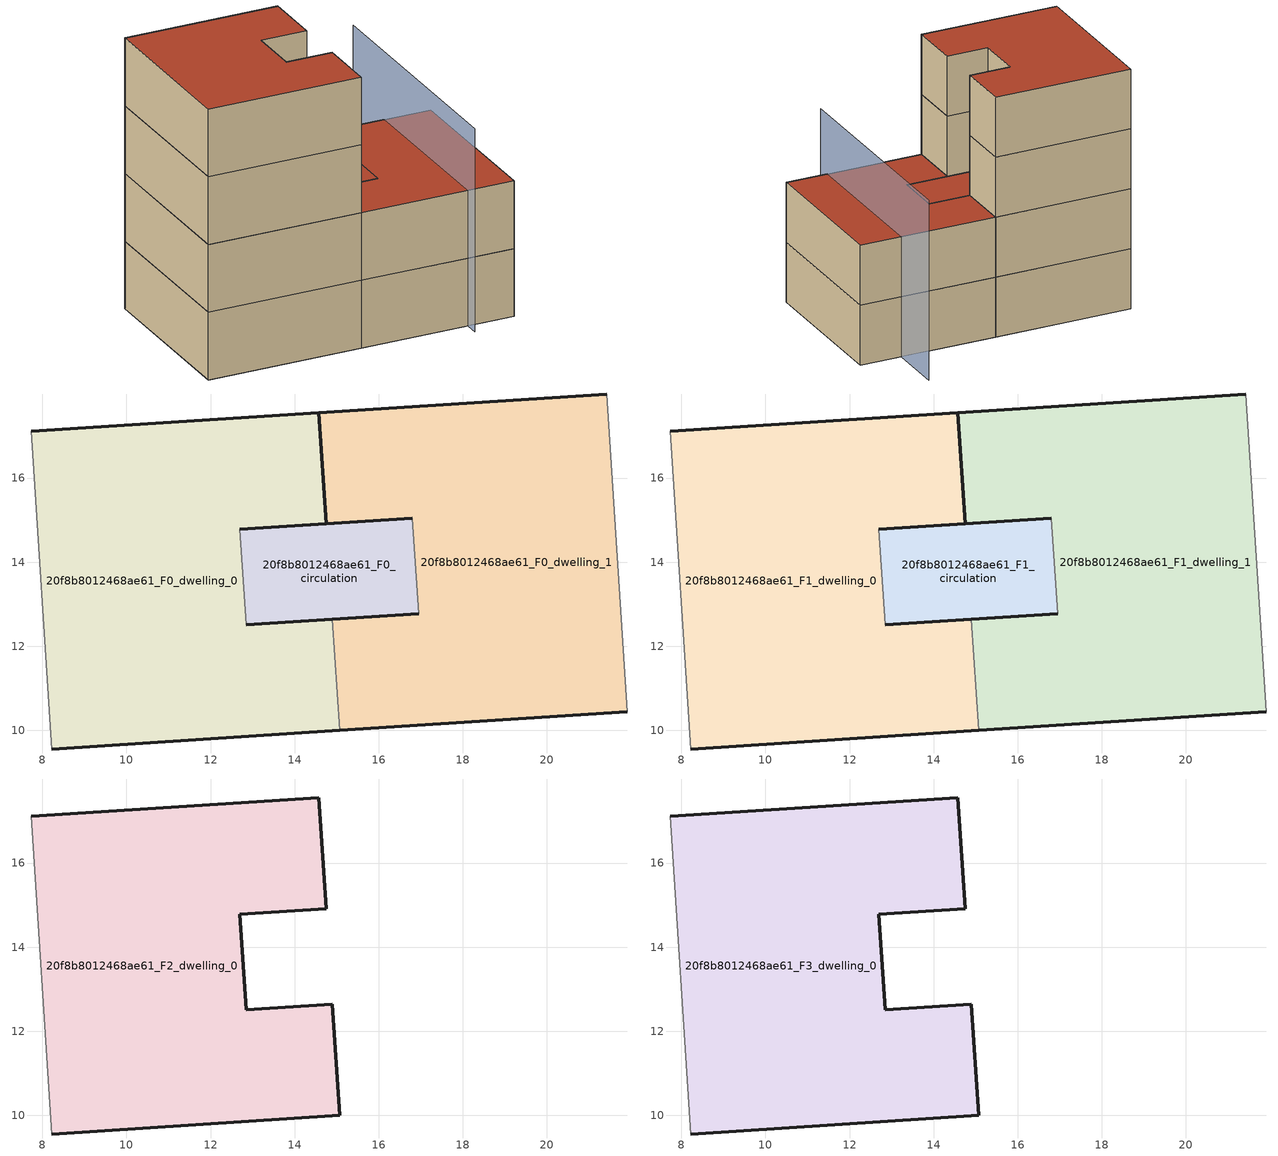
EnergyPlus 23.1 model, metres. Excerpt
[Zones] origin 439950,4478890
20f8b8012468ae61_F0_dwelling_0
 floor ground (EU_floor_Construction): 15.07,10 14.9,12.64 12.84,12.51 12.7,14.78 14.75,14.91 14.58,17.56 7.74,17.12 8.23,9.56 z0
 wall outside (EU_wall_Construction): 12.84,12.51 14.9,12.64 / 15.07,10 8.23,9.56 / 7.74,17.12 14.58,17.56 14.75,14.91 12.7,14.78 z0:3
 wall adiabatic (EU_wall_Construction): 8.23,9.56 7.74,17.12 z0:3
 wall to 20f8b8012468ae61_F0_circulation (EU_wall_Construction): 12.7,14.78 12.84,12.51 z0:3
 wall to 20f8b8012468ae61_F0_dwelling_1 (EU_wall_Construction): 14.9,12.64 15.07,10 z0:3
20f8b8012468ae61_F0_dwelling_1
 floor ground (EU_floor_Construction): 21.91,10.44 21.42,18 14.58,17.56 14.75,14.91 16.8,15.04 16.95,12.78 14.9,12.64 15.07,10 z0
 wall outside (EU_wall_Construction): 21.91,10.44 15.07,10 / 14.9,12.64 16.95,12.78 / 16.8,15.04 14.75,14.91 14.58,17.56 21.42,18 z0:3
 wall adiabatic (EU_wall_Construction): 21.42,18 21.91,10.44 z0:3
 wall to 20f8b8012468ae61_F0_circulation (EU_wall_Construction): 16.95,12.78 16.8,15.04 z0:3
20f8b8012468ae61_F0_circulation
 floor ground (EU_floor_Construction): 16.95,12.78 16.8,15.04 12.7,14.78 12.84,12.51 z0
 wall outside (EU_wall_Construction): 12.7,14.78 16.8,15.04 / 16.95,12.78 12.84,12.51 z0:3
20f8b8012468ae61_F1_dwelling_0
 floor to 20f8b8012468ae61_F0_dwelling_0 (EU_floor_Construction): 15.07,10 14.9,12.64 12.84,12.51 12.7,14.78 14.75,14.91 14.58,17.56 7.74,17.12 8.23,9.56 z3
 wall outside (EU_wall_Construction): 12.84,12.51 14.9,12.64 / 15.07,10 8.23,9.56 / 7.74,17.12 14.58,17.56 14.75,14.91 12.7,14.78 z3:6
 wall adiabatic (EU_wall_Construction): 8.23,9.56 7.74,17.12 z3:6
 wall to 20f8b8012468ae61_F1_circulation (EU_wall_Construction): 12.7,14.78 12.84,12.51 z3:6
 wall to 20f8b8012468ae61_F1_dwelling_1 (EU_wall_Construction): 14.9,12.64 15.07,10 z3:6
20f8b8012468ae61_F1_dwelling_1
 floor to 20f8b8012468ae61_F0_dwelling_1 (EU_floor_Construction): 21.91,10.44 21.42,18 14.58,17.56 14.75,14.91 16.8,15.04 16.95,12.78 14.9,12.64 15.07,10 z3
 wall outside (EU_wall_Construction): 21.91,10.44 15.07,10 / 14.9,12.64 16.95,12.78 / 16.8,15.04 14.75,14.91 14.58,17.56 21.42,18 z3:6
 wall adiabatic (EU_wall_Construction): 21.42,18 21.91,10.44 z3:6
 wall to 20f8b8012468ae61_F1_circulation (EU_wall_Construction): 16.95,12.78 16.8,15.04 z3:6
 roof outside (EU_roof_Construction): 21.42,18 21.91,10.44 15.07,10 14.9,12.64 16.95,12.78 16.8,15.04 14.75,14.91 14.58,17.56 z6
20f8b8012468ae61_F1_circulation
 floor to 20f8b8012468ae61_F0_circulation (EU_floor_Construction): 16.95,12.78 16.8,15.04 12.7,14.78 12.84,12.51 z3
 wall outside (EU_wall_Construction): 12.7,14.78 16.8,15.04 / 16.95,12.78 12.84,12.51 z3:6
 roof outside (EU_roof_Construction): 16.8,15.04 16.95,12.78 12.84,12.51 12.7,14.78 z6
20f8b8012468ae61_F2_dwelling_0
 floor to 20f8b8012468ae61_F1_dwelling_0 (EU_floor_Construction): 15.07,10 14.9,12.64 12.84,12.51 12.7,14.78 14.75,14.91 14.58,17.56 7.74,17.12 8.23,9.56 z6
 wall outside (EU_wall_Construction): 7.74,17.12 14.58,17.56 14.75,14.91 12.7,14.78 12.84,12.51 14.9,12.64 15.07,10 8.23,9.56 z6:9
 wall adiabatic (EU_wall_Construction): 8.23,9.56 7.74,17.12 z6:9
20f8b8012468ae61_F3_dwelling_0
 floor to 20f8b8012468ae61_F2_dwelling_0 (EU_floor_Construction): 15.07,10 14.9,12.64 12.84,12.51 12.7,14.78 14.75,14.91 14.58,17.56 7.74,17.12 8.23,9.56 z9
 wall outside (EU_wall_Construction): 7.74,17.12 14.58,17.56 14.75,14.91 12.7,14.78 12.84,12.51 14.9,12.64 15.07,10 8.23,9.56 z9:12
 wall adiabatic (EU_wall_Construction): 8.23,9.56 7.74,17.12 z9:12
 roof outside (EU_roof_Construction): 14.58,17.56 14.75,14.91 12.7,14.78 12.84,12.51 14.9,12.64 15.07,10 8.23,9.56 7.74,17.12 z12
shading: 19.88,9.68 19.15,20.66 z0:9
[Building]
EU S2 Campaign: North Axis=0; Terrain=City; Solar Distribution=FullExterior
[Site:Location]
Madrid: Latitude=40.5; Longitude=-3.5; Time Zone=1; Elevation=609
[SizingPeriod:WeatherFileDays]
AnnualSizingPeriod: Begin Month=1; Begin Day of Month=1; End Month=12; End Day of Month=31; Day of Week for Start Day=Monday; Use Weather File Daylight Saving Period=No; Use Weather File Rain and Snow Indicators=No
[MATERIAL]
EU_InternalMass_Material: Roughness=MediumRough; Thickness=0.1; Conductivity=1; Density=1800; Specific Heat=900; Thermal Absorptance=0.9; Solar Absorptance=0.7; Visible Absorptance=0.7
[MATERIAL:NOMASS] Roughness=MediumRough; Thermal Absorptance=0.9; Solar Absorptance=0.7; Visible Absorptance=0.7
Name | Thermal Resistance
EU_wall_NoMass | 1.60022
EU_roof_NoMass | 1.57597
EU_floor_NoMass | 0.470652
[CONSTRUCTION]
EU_wall_Construction: EU_wall_NoMass
EU_roof_Construction: EU_roof_NoMass
EU_floor_Construction: EU_floor_NoMass
EU_InternalMass_Construction: EU_InternalMass_Material
[ZONE] Type=1; Multiplier=1; Ceiling Height=autocalculate; Floor Area=autocalculate; Part of Total Floor Area=Yes
Name | Volume
20f8b8012468ae61_F0_dwelling_0 | 141.7
20f8b8012468ae61_F1_dwelling_0; 20f8b8012468ae61_F2_dwelling_0; 20f8b8012468ae61_F3_dwelling_0 | 141.699
20f8b8012468ae61_F0_dwelling_1; 20f8b8012468ae61_F1_dwelling_1 | 141.701
20f8b8012468ae61_F0_circulation; 20f8b8012468ae61_F1_circulation | 28.0217
[INTERNALMASS] Construction=EU_InternalMass_Construction
Name | Zone or ZoneList | Surface Area
20f8b8012468ae61_F0_dwelling_0_EU_InternalMass | 20f8b8012468ae61_F0_dwelling_0 | 47.2375
20f8b8012468ae61_F0_dwelling_1_EU_InternalMass | 20f8b8012468ae61_F0_dwelling_1 | 47.2375
20f8b8012468ae61_F1_dwelling_0_EU_InternalMass | 20f8b8012468ae61_F1_dwelling_0 | 47.2375
20f8b8012468ae61_F1_dwelling_1_EU_InternalMass | 20f8b8012468ae61_F1_dwelling_1 | 47.2375
20f8b8012468ae61_F2_dwelling_0_EU_InternalMass | 20f8b8012468ae61_F2_dwelling_0 | 103.692
20f8b8012468ae61_F3_dwelling_0_EU_InternalMass | 20f8b8012468ae61_F3_dwelling_0 | 103.692
[OTHEREQUIPMENT] Fuel Type=Electricity; Design Level Calculation Method=Watts/Area; Power per Zone Floor Area=1; Fraction Latent=0; Fraction Radiant=0; Fraction Lost=0; Carbon Dioxide Generation Rate=0; EndUse Subcategory=EU_Step8_InternalGains
Name | Zone or ZoneList or Space or SpaceList | Schedule
EU_Step8_InternalGain_20f8b8012468ae61_F0_dwelling_0_f000 | 20f8b8012468ae61_F0_dwelling_0 | EU_Step8_GainSchedule_20f8b8012468ae61_F0_dwelling_0_f000
EU_Step8_InternalGain_20f8b8012468ae61_F0_dwelling_1_f000 | 20f8b8012468ae61_F0_dwelling_1 | EU_Step8_GainSchedule_20f8b8012468ae61_F0_dwelling_1_f000
EU_Step8_InternalGain_20f8b8012468ae61_F1_dwelling_0_f000 | 20f8b8012468ae61_F1_dwelling_0 | EU_Step8_GainSchedule_20f8b8012468ae61_F1_dwelling_0_f000
EU_Step8_InternalGain_20f8b8012468ae61_F1_dwelling_1_f000 | 20f8b8012468ae61_F1_dwelling_1 | EU_Step8_GainSchedule_20f8b8012468ae61_F1_dwelling_1_f000
EU_Step8_InternalGain_20f8b8012468ae61_F2_dwelling_0_f000 | 20f8b8012468ae61_F2_dwelling_0 | EU_Step8_GainSchedule_20f8b8012468ae61_F2_dwelling_0_f000
EU_Step8_InternalGain_20f8b8012468ae61_F3_dwelling_0_f000 | 20f8b8012468ae61_F3_dwelling_0 | EU_Step8_GainSchedule_20f8b8012468ae61_F3_dwelling_0_f000
[ZONEINFILTRATION:DESIGNFLOWRATE] Schedule=EU_AlwaysOn; Design Flow Rate Calculation Method=Flow/Area; Flow Rate per Floor Area=0.0005; Constant Term Coefficient=1; Temperature Term Coefficient=0; Velocity Term Coefficient=0; Velocity Squared Term Coefficient=0
Name | Zone or ZoneList or Space or SpaceList
EU_Circulation_Infiltration_20f8b8012468ae61_F0_circulation | 20f8b8012468ae61_F0_circulation
EU_Circulation_Infiltration_20f8b8012468ae61_F1_circulation | 20f8b8012468ae61_F1_circulation
[ZONEVENTILATION:DESIGNFLOWRATE] Schedule=EU_AlwaysOn; Design Flow Rate Calculation Method=AirChanges/Hour; Air Changes per Hour=0.480704; Ventilation Type=Natural; Fan Pressure Rise=0; Fan Total Efficiency=1; Constant Term Coefficient=1; Temperature Term Coefficient=0; Velocity Term Coefficient=0; Velocity Squared Term Coefficient=0; Minimum Indoor Temperature=-100; Maximum Indoor Temperature=100; Delta Temperature=-100; Minimum Outdoor Temperature=-100; Maximum Outdoor Temperature=100; Maximum Wind Speed=40
Name | Zone or ZoneList or Space or SpaceList
EU_ConstantAir_20f8b8012468ae61_F0_dwelling_0 | 20f8b8012468ae61_F0_dwelling_0
EU_ConstantAir_20f8b8012468ae61_F0_dwelling_1 | 20f8b8012468ae61_F0_dwelling_1
EU_ConstantAir_20f8b8012468ae61_F1_dwelling_0 | 20f8b8012468ae61_F1_dwelling_0
EU_ConstantAir_20f8b8012468ae61_F1_dwelling_1 | 20f8b8012468ae61_F1_dwelling_1
EU_ConstantAir_20f8b8012468ae61_F2_dwelling_0 | 20f8b8012468ae61_F2_dwelling_0
EU_ConstantAir_20f8b8012468ae61_F3_dwelling_0 | 20f8b8012468ae61_F3_dwelling_0
[HVACTEMPLATE:THERMOSTAT] Constant Heating Setpoint=20; Constant Cooling Setpoint=50
EU_HeatOnly_20f8b8012468ae61_F0_dwelling_0; EU_HeatOnly_20f8b8012468ae61_F0_dwelling_1; EU_HeatOnly_20f8b8012468ae61_F1_dwelling_0; EU_HeatOnly_20f8b8012468ae61_F1_dwelling_1; EU_HeatOnly_20f8b8012468ae61_F2_dwelling_0; EU_HeatOnly_20f8b8012468ae61_F3_dwelling_0
[HVACTEMPLATE:ZONE:IDEALLOADSAIRSYSTEM] System Availability Schedule=EU_AlwaysOn; Maximum Heating Supply Air Temperature=50; Minimum Cooling Supply Air Temperature=13; Maximum Heating Supply Air Humidity Ratio=0.0156; Minimum Cooling Supply Air Humidity Ratio=0.0077; Heating Limit=NoLimit; Cooling Limit=NoLimit; Heating Availability Schedule=EU_AlwaysOn; Cooling Availability Schedule=EU_CoolingOff; Dehumidification Control Type=ConstantSensibleHeatRatio; Cooling Sensible Heat Ratio=0.7; Dehumidification Setpoint=60; Humidification Control Type=None; Humidification Setpoint=30; Outdoor Air Method=None; Outdoor Air Flow Rate per Person=0.00944; Outdoor Air Flow Rate per Zone Floor Area=0; Outdoor Air Flow Rate per Zone=0; Demand Controlled Ventilation Type=None; Outdoor Air Economizer Type=NoEconomizer; Heat Recovery Type=None; Sensible Heat Recovery Effectiveness=0.7; Latent Heat Recovery Effectiveness=0.65
Name | Template Thermostat
20f8b8012468ae61_F0_dwelling_0 | EU_HeatOnly_20f8b8012468ae61_F0_dwelling_0
20f8b8012468ae61_F0_dwelling_1 | EU_HeatOnly_20f8b8012468ae61_F0_dwelling_1
20f8b8012468ae61_F1_dwelling_0 | EU_HeatOnly_20f8b8012468ae61_F1_dwelling_0
20f8b8012468ae61_F1_dwelling_1 | EU_HeatOnly_20f8b8012468ae61_F1_dwelling_1
20f8b8012468ae61_F2_dwelling_0 | EU_HeatOnly_20f8b8012468ae61_F2_dwelling_0
20f8b8012468ae61_F3_dwelling_0 | EU_HeatOnly_20f8b8012468ae61_F3_dwelling_0
[SIZING:ZONE] Zone Cooling Design Supply Air Temperature Input Method=SupplyAirTemperature; Zone Cooling Design Supply Air Temperature=13; Zone Heating Design Supply Air Temperature Input Method=SupplyAirTemperature; Zone Heating Design Supply Air Temperature=50; Zone Cooling Design Supply Air Humidity Ratio=0.008; Zone Heating Design Supply Air Humidity Ratio=0.008; Cooling Design Air Flow Method=DesignDay; Cooling Design Air Flow Rate=0; Cooling Minimum Air Flow per Zone Floor Area=0.000762; Cooling Minimum Air Flow=0; Cooling Minimum Air Flow Fraction=0.2; Heating Design Air Flow Method=DesignDay; Heating Design Air Flow Rate=0; Heating Maximum Air Flow per Zone Floor Area=0.002032; Heating Maximum Air Flow=0.141576; Heating Maximum Air Flow Fraction=0.3; Account for Dedicated Outdoor Air System=No; Dedicated Outdoor Air System Control Strategy=NeutralSupplyAir; Dedicated Outdoor Air Low Setpoint Temperature for Design=autosize; Dedicated Outdoor Air High Setpoint Temperature for Design=autosize; Zone Load Sizing Method=Sensible Load Only No Latent Load; Zone Latent Cooling Design Supply Air Humidity Ratio Input Method=HumidityRatioDifference; Zone Cooling Design Supply Air Humidity Ratio Difference=0.005; Zone Latent Heating Design Supply Air Humidity Ratio Input Method=HumidityRatioDifference; Zone Humidification Design Supply Air Humidity Ratio Difference=0.005
20f8b8012468ae61_F0_dwelling_0; 20f8b8012468ae61_F0_dwelling_1; 20f8b8012468ae61_F1_dwelling_0; 20f8b8012468ae61_F1_dwelling_1; 20f8b8012468ae61_F2_dwelling_0; 20f8b8012468ae61_F3_dwelling_0
[SCHEDULE:CONSTANT]
Name | Hourly Value
EU_AlwaysOn | 1
EU_CoolingOff | 0
[SCHEDULE:FILE] Column Number=1; Rows to Skip at Top=0; Number of Hours of Data=8760; Column Separator=Comma; Interpolate to Timestep=No; Minutes per Item=60; Adjust Schedule for Daylight Savings=Yes
Name | File
EU_Step8_GainSchedule_20f8b8012468ae61_F0_dwelling_0_f000 | ../../schedules/20f8b8012468ae61/20f8b8012468ae61_F0_dwelling_0_f000_gain.csv
EU_Step8_GainSchedule_20f8b8012468ae61_F0_dwelling_1_f000 | ../../schedules/20f8b8012468ae61/20f8b8012468ae61_F0_dwelling_1_f000_gain.csv
EU_Step8_GainSchedule_20f8b8012468ae61_F1_dwelling_0_f000 | ../../schedules/20f8b8012468ae61/20f8b8012468ae61_F1_dwelling_0_f000_gain.csv
EU_Step8_GainSchedule_20f8b8012468ae61_F1_dwelling_1_f000 | ../../schedules/20f8b8012468ae61/20f8b8012468ae61_F1_dwelling_1_f000_gain.csv
EU_Step8_GainSchedule_20f8b8012468ae61_F2_dwelling_0_f000 | ../../schedules/20f8b8012468ae61/20f8b8012468ae61_F2_dwelling_0_f000_gain.csv
EU_Step8_GainSchedule_20f8b8012468ae61_F3_dwelling_0_f000 | ../../schedules/20f8b8012468ae61/20f8b8012468ae61_F3_dwelling_0_f000_gain.csv
